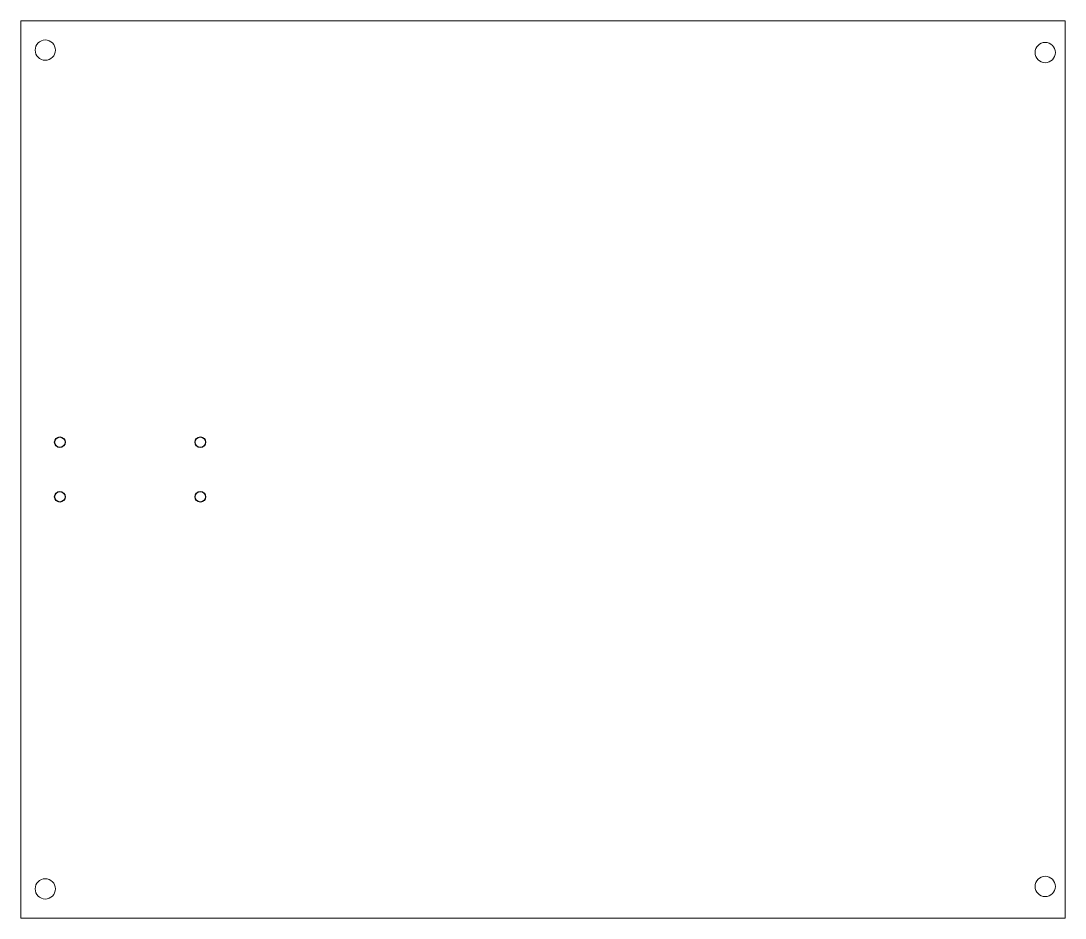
# Model space of a CAD drawing. Header units: inches. Extents: x -2.4 to 10.9, y -0.2 to 11.2.
import ezdxf

# ---------------------------------------------------------------- set-up
doc = ezdxf.new("R2010")
doc.units = ezdxf.units.IN
doc.header["$MEASUREMENT"] = 0
doc.layers.add('cut', color=1, linetype='Continuous')

# ---------------------------------------------------------------- blocks, each defined once
blk = doc.blocks.new('block 2')
at = {"layer": 'cut', "lineweight": 0}
blk.add_lwpolyline([(-2.44, 11.25), (-2.44, -0.25)], dxfattribs=at)
blk = doc.blocks.new('block 3')
at = {"layer": 'cut', "lineweight": 0}
blk.add_open_spline([(-2.257, 10.875), (-2.257, 10.947), (-2.199, 11.005), (-2.127, 11.005), (-2.056, 11.005), (-1.997, 10.947), (-1.997, 10.875), (-1.997, 10.803), (-2.056, 10.745), (-2.127, 10.745), (-2.199, 10.745), (-2.257, 10.803), (-2.257, 10.875), (-2.257, 10.875), (-2.257, 10.875), (-2.257, 10.875)], degree=3, knots=[0, 0, 0, 0, 1, 1, 1, 2, 2, 2, 3, 3, 3, 4, 4, 4, 5, 5, 5, 5], dxfattribs=at)
blk = doc.blocks.new('block 4')
at = {"layer": 'cut', "lineweight": 0}
blk.add_open_spline([(-2.257, 0.125), (-2.257, 0.197), (-2.199, 0.255), (-2.127, 0.255), (-2.056, 0.255), (-1.997, 0.197), (-1.997, 0.125), (-1.997, 0.053), (-2.056, -0.005), (-2.127, -0.005), (-2.199, -0.005), (-2.257, 0.053), (-2.257, 0.125), (-2.257, 0.125), (-2.257, 0.125), (-2.257, 0.125)], degree=3, knots=[0, 0, 0, 0, 1, 1, 1, 2, 2, 2, 3, 3, 3, 4, 4, 4, 5, 5, 5, 5], dxfattribs=at)
blk = doc.blocks.new('block 7')
at = {"layer": 'cut', "lineweight": 0}
blk.add_lwpolyline([(-2.44, -0.25), (10.94, -0.25)], dxfattribs=at)
blk = doc.blocks.new('block 8')
at = {"layer": 'cut', "lineweight": 0}
blk.add_lwpolyline([(10.94, -0.25), (10.94, 11.25)], dxfattribs=at)
blk = doc.blocks.new('block 9')
at = {"layer": 'cut', "lineweight": 0}
blk.add_lwpolyline([(10.94, 11.25), (-2.44, 11.25)], dxfattribs=at)
blk = doc.blocks.new('block 10')
at = {"layer": 'cut', "lineweight": 0}
blk.add_open_spline([(10.555, 10.844), (10.555, 10.916), (10.613, 10.974), (10.685, 10.974), (10.757, 10.974), (10.815, 10.916), (10.815, 10.844), (10.815, 10.772), (10.757, 10.714), (10.685, 10.714), (10.613, 10.714), (10.555, 10.772), (10.555, 10.844), (10.555, 10.844), (10.555, 10.844), (10.555, 10.844)], degree=3, knots=[0, 0, 0, 0, 1, 1, 1, 2, 2, 2, 3, 3, 3, 4, 4, 4, 5, 5, 5, 5], dxfattribs=at)
blk = doc.blocks.new('block 11')
at = {"layer": 'cut', "lineweight": 0}
blk.add_open_spline([(10.555, 0.156), (10.555, 0.228), (10.613, 0.286), (10.685, 0.286), (10.757, 0.286), (10.815, 0.228), (10.815, 0.156), (10.815, 0.084), (10.757, 0.026), (10.685, 0.026), (10.613, 0.026), (10.555, 0.084), (10.555, 0.156), (10.555, 0.156), (10.555, 0.156), (10.555, 0.156)], degree=3, knots=[0, 0, 0, 0, 1, 1, 1, 2, 2, 2, 3, 3, 3, 4, 4, 4, 5, 5, 5, 5], dxfattribs=at)

msp = doc.modelspace()

# ---------------------------------------------------------------- linework, layer by layer
at = {"layer": 'cut'}
for centre in [(-1.94, 5.85), (-0.14, 5.85), (-1.94, 5.15), (-0.14, 5.15)]:
    msp.add_circle(centre, 0.0675, dxfattribs=at)

# ---------------------------------------------------------------- block references
for name in ['block 2', 'block 9', 'block 8', 'block 3', 'block 10', 'block 11', 'block 4', 'block 7']:
    msp.add_blockref(name, (0, 0), dxfattribs=at)

doc.saveas('drawing.dxf')
